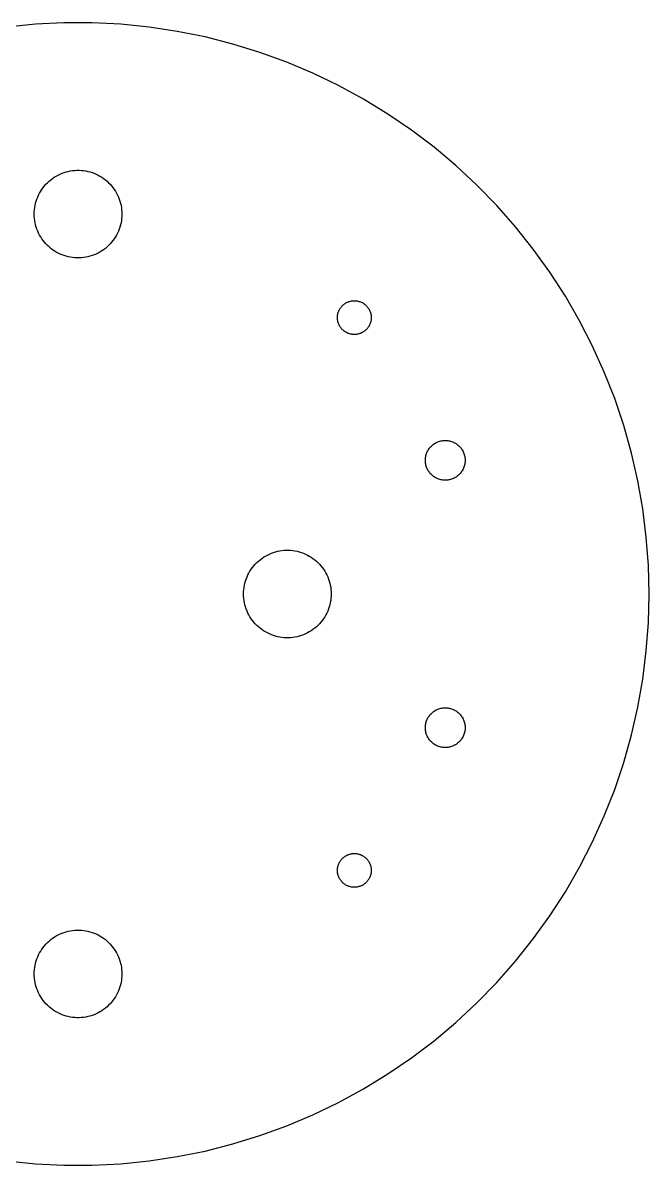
# Model space of a CAD drawing. Header units: metres. Extents: x -47.7 to 47.7, y -47.7 to 47.7.
# Drawn here: x -4.6 to 47.7, y -47.7 to 47.7 of the extents above; entities that cross this region are included whole.
import ezdxf

# ---------------------------------------------------------------- set-up
doc = ezdxf.new("R2010")
doc.units = ezdxf.units.M

msp = doc.modelspace()

# ---------------------------------------------------------------- linework, layer by layer
for p, q in [((-1.19037, 47.7327), (-3.56818, 47.614)), ((1.19037, 47.7327), (-1.19037, 47.7327)), ((3.56818, 47.614), (1.19037, 47.7327)), ((-3.56818, 47.614), (-5.93709, 47.377)), ((5.93709, 47.377), (3.56818, 47.614)), ((8.29126, 47.0221), (5.93709, 47.377)), ((10.6248, 46.5504), (8.29126, 47.0221)), ((12.932, 45.9629), (10.6248, 46.5504)), ((15.2069, 45.2612), (12.932, 45.9629)), ((17.4441, 44.4469), (15.2069, 45.2612)), ((19.6379, 43.5222), (17.4441, 44.4469)), ((21.7829, 42.4892), (19.6379, 43.5222)), ((23.8737, 41.3506), (21.7829, 42.4892)), ((25.9052, 40.1092), (23.8737, 41.3506)), ((27.8723, 38.768), (25.9052, 40.1092)), ((29.7701, 37.3305), (27.8723, 38.768)), ((31.5939, 35.8002), (29.7701, 37.3305)), ((-0.815063, 35.3206), (-0.635803, 35.3569)), ((-0.635803, 35.3569), (-0.455521, 35.384)), ((-0.455521, 35.384), (-0.273575, 35.4022)), ((-0.273575, 35.4022), (-0.091248, 35.4113)), ((-0.091248, 35.4113), (0.091248, 35.4113)), ((0.091248, 35.4113), (0.273575, 35.4022)), ((0.273575, 35.4022), (0.455521, 35.384)), ((0.455521, 35.384), (0.635803, 35.3569)), ((0.635803, 35.3569), (0.815063, 35.3206)), ((33.3391, 34.1809), (31.5939, 35.8002)), ((-2.68477, 34.2411), (-2.55728, 34.3718)), ((-2.55728, 34.3718), (-2.42342, 34.496)), ((-2.42342, 34.496), (-2.28339, 34.6135)), ((-2.28339, 34.6135), (-2.13799, 34.7237)), ((-2.13799, 34.7237), (-1.98706, 34.8266)), ((-1.98706, 34.8266), (-1.83133, 34.9217)), ((-1.83133, 34.9217), (-1.67091, 35.0091)), ((-1.67091, 35.0091), (-1.50623, 35.0884)), ((-1.50623, 35.0884), (-1.3381, 35.1593)), ((-1.3381, 35.1593), (-1.16643, 35.2217)), ((-1.16643, 35.2217), (-0.991837, 35.2756)), ((-0.991837, 35.2756), (-0.815063, 35.3206)), ((0.815063, 35.3206), (0.991837, 35.2756)), ((0.991837, 35.2756), (1.16643, 35.2217)), ((1.16643, 35.2217), (1.3381, 35.1593)), ((1.3381, 35.1593), (1.50623, 35.0884)), ((1.50623, 35.0884), (1.67091, 35.0091)), ((1.67091, 35.0091), (1.83133, 34.9217)), ((1.83133, 34.9217), (1.98706, 34.8266)), ((1.98706, 34.8266), (2.13799, 34.7237)), ((2.13799, 34.7237), (2.28339, 34.6135)), ((2.28339, 34.6135), (2.42342, 34.496)), ((2.42342, 34.496), (2.55728, 34.3718)), ((2.55728, 34.3718), (2.68477, 34.2411)), ((-3.2998, 33.339), (-3.21642, 33.5017)), ((-3.21642, 33.5017), (-3.12515, 33.6597)), ((-3.12515, 33.6597), (-3.02606, 33.8132)), ((-3.02606, 33.8132), (-2.91943, 33.9615)), ((-2.91943, 33.9615), (-2.80571, 34.1041)), ((-2.80571, 34.1041), (-2.68477, 34.2411)), ((2.68477, 34.2411), (2.80571, 34.1041)), ((2.80571, 34.1041), (2.91943, 33.9615)), ((2.91943, 33.9615), (3.02606, 33.8132)), ((3.02606, 33.8132), (3.12515, 33.6597)), ((3.12515, 33.6597), (3.21642, 33.5017)), ((3.21642, 33.5017), (3.2998, 33.339)), ((35.0014, 32.4766), (33.3391, 34.1809)), ((-3.62155, 32.296), (-3.58989, 32.4755)), ((-3.58989, 32.4755), (-3.54918, 32.6539)), ((-3.54918, 32.6539), (-3.4998, 32.8294)), ((-3.4998, 32.8294), (-3.44154, 33.0027)), ((-3.44154, 33.0027), (-3.37486, 33.1727)), ((-3.37486, 33.1727), (-3.2998, 33.339)), ((3.2998, 33.339), (3.37486, 33.1727)), ((3.37486, 33.1727), (3.44154, 33.0027)), ((3.44154, 33.0027), (3.4998, 32.8294)), ((3.4998, 32.8294), (3.54918, 32.6539)), ((3.54918, 32.6539), (3.58989, 32.4755)), ((3.58989, 32.4755), (3.62155, 32.296)), ((36.5767, 30.6915), (35.0014, 32.4766)), ((-3.66246, 31.75), (-3.6579, 31.9328)), ((-3.6579, 31.5672), (-3.66246, 31.75)), ((-3.6579, 31.9328), (-3.64427, 32.1145)), ((-3.64427, 31.3855), (-3.6579, 31.5672)), ((-3.64427, 32.1145), (-3.62155, 32.296)), ((3.62155, 32.296), (3.64427, 32.1145)), ((3.64427, 32.1145), (3.6579, 31.9328)), ((3.6579, 31.5672), (3.64427, 31.3855)), ((3.6579, 31.9328), (3.66246, 31.75)), ((3.66246, 31.75), (3.6579, 31.5672)), ((-3.62155, 31.204), (-3.64427, 31.3855)), ((-3.58989, 31.0245), (-3.62155, 31.204)), ((-3.54918, 30.8461), (-3.58989, 31.0245)), ((-3.49977, 30.6705), (-3.54918, 30.8461)), ((-3.44157, 30.4973), (-3.49977, 30.6705)), ((3.49977, 30.6705), (3.44157, 30.4973)), ((3.54918, 30.8461), (3.49977, 30.6705)), ((3.58989, 31.0245), (3.54918, 30.8461)), ((3.62155, 31.204), (3.58989, 31.0245)), ((3.64427, 31.3855), (3.62155, 31.204)), ((38.0611, 28.8302), (36.5767, 30.6915)), ((-3.37486, 30.3273), (-3.44157, 30.4973)), ((-3.2998, 30.161), (-3.37486, 30.3273)), ((-3.21642, 29.9983), (-3.2998, 30.161)), ((-3.12515, 29.8403), (-3.21642, 29.9983)), ((-3.02606, 29.6868), (-3.12515, 29.8403)), ((-2.91943, 29.5385), (-3.02606, 29.6868)), ((3.02606, 29.6868), (2.91943, 29.5385)), ((3.12515, 29.8403), (3.02606, 29.6868)), ((3.21642, 29.9983), (3.12515, 29.8403)), ((3.2998, 30.161), (3.21642, 29.9983)), ((3.37486, 30.3273), (3.2998, 30.161)), ((3.44157, 30.4973), (3.37486, 30.3273)), ((-2.80571, 29.3959), (-2.91943, 29.5385)), ((-2.68477, 29.2589), (-2.80571, 29.3959)), ((-2.55728, 29.1282), (-2.68477, 29.2589)), ((-2.42342, 29.004), (-2.55728, 29.1282)), ((-2.28339, 28.8865), (-2.42342, 29.004)), ((-2.13799, 28.7763), (-2.28339, 28.8865)), ((-1.98706, 28.6734), (-2.13799, 28.7763)), ((-1.83121, 28.5782), (-1.98706, 28.6734)), ((1.98706, 28.6734), (1.83121, 28.5782)), ((2.13799, 28.7763), (1.98706, 28.6734)), ((2.28339, 28.8865), (2.13799, 28.7763)), ((2.42342, 29.004), (2.28339, 28.8865)), ((2.55728, 29.1282), (2.42342, 29.004)), ((2.68477, 29.2589), (2.55728, 29.1282)), ((2.80571, 29.3959), (2.68477, 29.2589)), ((2.91943, 29.5385), (2.80571, 29.3959)), ((39.4509, 26.8971), (38.0611, 28.8302)), ((-1.67105, 28.491), (-1.83121, 28.5782)), ((-1.50623, 28.4116), (-1.67105, 28.491)), ((-1.3381, 28.3407), (-1.50623, 28.4116)), ((-1.16643, 28.2782), (-1.3381, 28.3407)), ((-0.991837, 28.2244), (-1.16643, 28.2782)), ((-0.815063, 28.1794), (-0.991837, 28.2244)), ((-0.635803, 28.1431), (-0.815063, 28.1794)), ((-0.455521, 28.116), (-0.635803, 28.1431)), ((-0.273575, 28.0978), (-0.455521, 28.116)), ((-0.091248, 28.0887), (-0.273575, 28.0978)), ((0.091248, 28.0887), (-0.091248, 28.0887)), ((0.273575, 28.0978), (0.091248, 28.0887)), ((0.455521, 28.116), (0.273575, 28.0978)), ((0.635803, 28.1431), (0.455521, 28.116)), ((0.815063, 28.1794), (0.635803, 28.1431)), ((0.991837, 28.2244), (0.815063, 28.1794)), ((1.16643, 28.2782), (0.991837, 28.2244)), ((1.3381, 28.3407), (1.16643, 28.2782)), ((1.50623, 28.4116), (1.3381, 28.3407)), ((1.67105, 28.491), (1.50623, 28.4116)), ((1.83121, 28.5782), (1.67105, 28.491)), ((40.7425, 24.8972), (39.4509, 26.8971)), ((41.9329, 22.8354), (40.7425, 24.8972)), ((21.8936, 23.8353), (21.9318, 23.8946)), ((21.9318, 23.8946), (21.9727, 23.9515)), ((21.9727, 23.9515), (22.0168, 24.0068)), ((22.0168, 24.0068), (22.0634, 24.0596)), ((22.0634, 24.0596), (22.1125, 24.1099)), ((22.1125, 24.1099), (22.1642, 24.1579)), ((22.1642, 24.1579), (22.2182, 24.2032)), ((22.2182, 24.2032), (22.2741, 24.2455)), ((22.2741, 24.2455), (22.3326, 24.2854)), ((22.3326, 24.2854), (22.3926, 24.3221)), ((22.3926, 24.3221), (22.4545, 24.3558)), ((22.4545, 24.3558), (22.5177, 24.3862)), ((22.5177, 24.3862), (22.5827, 24.4136)), ((22.5827, 24.4136), (22.649, 24.4377)), ((22.649, 24.4377), (22.7164, 24.4585)), ((22.7164, 24.4585), (22.7843, 24.4758)), ((22.7843, 24.4758), (22.8537, 24.4899)), ((22.8537, 24.4899), (22.9231, 24.5003)), ((22.9231, 24.5003), (22.9934, 24.5074)), ((22.9934, 24.5074), (23.0636, 24.5108)), ((23.0636, 24.5108), (23.134, 24.5108)), ((23.134, 24.5108), (23.2042, 24.5074)), ((23.2042, 24.5074), (23.2746, 24.5003)), ((23.2746, 24.5003), (23.3439, 24.4899)), ((23.3439, 24.4899), (23.4133, 24.4758)), ((23.4133, 24.4758), (23.4814, 24.4585)), ((23.4814, 24.4585), (23.5485, 24.4378)), ((23.5485, 24.4378), (23.615, 24.4136)), ((23.615, 24.4136), (23.6798, 24.3863)), ((23.6798, 24.3863), (23.7431, 24.3558)), ((23.7431, 24.3558), (23.805, 24.3221)), ((23.805, 24.3221), (23.8651, 24.2853)), ((23.8651, 24.2853), (23.9232, 24.2457)), ((23.9232, 24.2457), (23.9795, 24.2031)), ((23.9795, 24.2031), (24.0334, 24.1578)), ((24.0334, 24.1578), (24.0851, 24.11)), ((24.0851, 24.11), (24.1342, 24.0596)), ((24.1342, 24.0596), (24.1808, 24.0068)), ((24.1808, 24.0068), (24.2249, 23.9515)), ((24.2249, 23.9515), (24.2658, 23.8946)), ((24.2658, 23.8946), (24.3041, 23.8353)), ((21.6864, 23.0988), (21.6881, 23.1695)), ((21.6881, 23.0282), (21.6864, 23.0988)), ((21.6881, 23.1695), (21.6933, 23.2393)), ((21.6933, 22.9584), (21.6881, 23.0282)), ((21.6933, 23.2393), (21.7021, 23.3095)), ((21.7021, 22.8882), (21.6933, 22.9584)), ((21.7021, 23.3095), (21.7143, 23.3785)), ((21.7143, 23.3785), (21.7301, 23.4476)), ((21.7301, 23.4476), (21.7491, 23.515)), ((21.7491, 23.515), (21.7715, 23.5819)), ((21.7715, 23.5819), (21.7972, 23.6474)), ((21.7972, 23.6474), (21.8262, 23.7117)), ((21.8262, 23.7117), (21.8584, 23.7744)), ((21.8584, 23.7744), (21.8936, 23.8353)), ((24.3041, 23.8353), (24.3392, 23.7744)), ((24.3392, 23.7744), (24.3714, 23.7117)), ((24.3714, 23.7117), (24.4005, 23.6473)), ((24.4005, 23.6473), (24.4261, 23.5819)), ((24.4261, 23.5819), (24.4485, 23.5152)), ((24.4485, 23.5152), (24.4676, 23.4476)), ((24.4676, 23.4476), (24.4833, 23.3785)), ((24.4833, 23.3785), (24.4955, 23.3094)), ((24.4955, 23.3094), (24.5043, 23.2393)), ((24.5043, 22.9583), (24.4955, 22.8882)), ((24.5043, 23.2393), (24.5095, 23.1694)), ((24.5095, 23.0282), (24.5043, 22.9583)), ((24.5095, 23.1694), (24.5113, 23.0988)), ((24.5113, 23.0988), (24.5095, 23.0282)), ((21.7143, 22.8192), (21.7021, 22.8882)), ((21.7301, 22.75), (21.7143, 22.8192)), ((21.7491, 22.6826), (21.7301, 22.75)), ((21.7715, 22.6157), (21.7491, 22.6826)), ((21.7973, 22.5501), (21.7715, 22.6157)), ((21.8262, 22.486), (21.7973, 22.5501)), ((21.8584, 22.4232), (21.8262, 22.486)), ((21.8936, 22.3623), (21.8584, 22.4232)), ((21.9318, 22.3031), (21.8936, 22.3623)), ((21.9727, 22.2462), (21.9318, 22.3031)), ((22.0168, 22.1908), (21.9727, 22.2462)), ((22.0634, 22.1381), (22.0168, 22.1908)), ((22.1125, 22.0877), (22.0634, 22.1381)), ((22.1642, 22.0398), (22.1125, 22.0877)), ((22.2183, 21.9944), (22.1642, 22.0398)), ((22.2741, 21.9521), (22.2183, 21.9944)), ((23.9797, 21.9946), (23.9232, 21.9519)), ((24.0333, 22.0397), (23.9797, 21.9946)), ((24.0851, 22.0877), (24.0333, 22.0397)), ((24.1342, 22.1381), (24.0851, 22.0877)), ((24.1808, 22.1908), (24.1342, 22.1381)), ((24.2249, 22.2462), (24.1808, 22.1908)), ((24.2658, 22.3031), (24.2249, 22.2462)), ((24.3041, 22.3623), (24.2658, 22.3031)), ((24.3392, 22.4232), (24.3041, 22.3623)), ((24.3714, 22.486), (24.3392, 22.4232)), ((24.4004, 22.5502), (24.3714, 22.486)), ((24.4261, 22.6158), (24.4004, 22.5502)), ((24.4485, 22.6824), (24.4261, 22.6158)), ((24.4675, 22.75), (24.4485, 22.6824)), ((24.4833, 22.8192), (24.4675, 22.75)), ((24.4955, 22.8882), (24.4833, 22.8192)), ((43.019, 20.7169), (41.9329, 22.8354)), ((22.3326, 21.9122), (22.2741, 21.9521)), ((22.3926, 21.8755), (22.3326, 21.9122)), ((22.4545, 21.8419), (22.3926, 21.8755)), ((22.5177, 21.8114), (22.4545, 21.8419)), ((22.5827, 21.784), (22.5177, 21.8114)), ((22.649, 21.7599), (22.5827, 21.784)), ((22.7164, 21.7391), (22.649, 21.7599)), ((22.7843, 21.7218), (22.7164, 21.7391)), ((22.8538, 21.7077), (22.7843, 21.7218)), ((22.923, 21.6973), (22.8538, 21.7077)), ((22.9934, 21.6903), (22.923, 21.6973)), ((23.0637, 21.6868), (22.9934, 21.6903)), ((23.134, 21.6868), (23.0637, 21.6868)), ((23.2043, 21.6903), (23.134, 21.6868)), ((23.2746, 21.6973), (23.2043, 21.6903)), ((23.3438, 21.7077), (23.2746, 21.6973)), ((23.4133, 21.7218), (23.3438, 21.7077)), ((23.4814, 21.7391), (23.4133, 21.7218)), ((23.5485, 21.7598), (23.4814, 21.7391)), ((23.615, 21.784), (23.5485, 21.7598)), ((23.6798, 21.8114), (23.615, 21.784)), ((23.7431, 21.8419), (23.6798, 21.8114)), ((23.805, 21.8755), (23.7431, 21.8419)), ((23.8651, 21.9123), (23.805, 21.8755)), ((23.9232, 21.9519), (23.8651, 21.9123)), ((43.9982, 18.5468), (43.019, 20.7169)), ((44.868, 16.3306), (43.9982, 18.5468)), ((45.6262, 14.0738), (44.868, 16.3306)), ((46.271, 11.782), (45.6262, 14.0738)), ((29.5358, 12.3628), (29.5965, 12.4191)), ((29.5965, 12.4191), (29.6602, 12.4725)), ((29.6602, 12.4725), (29.726, 12.5223)), ((29.726, 12.5223), (29.7948, 12.5693)), ((29.7948, 12.5693), (29.8654, 12.6124)), ((29.8654, 12.6124), (29.9381, 12.652)), ((29.9381, 12.652), (30.0129, 12.688)), ((30.0129, 12.688), (30.0891, 12.7201)), ((30.0891, 12.7201), (30.1671, 12.7486)), ((30.1671, 12.7486), (30.2464, 12.773)), ((30.2464, 12.773), (30.3266, 12.7934)), ((30.3266, 12.7934), (30.4081, 12.8099)), ((30.4081, 12.8099), (30.4898, 12.8222)), ((30.4898, 12.8222), (30.5725, 12.8305)), ((30.5725, 12.8305), (30.6552, 12.8346)), ((30.6552, 12.8346), (30.738, 12.8346)), ((30.738, 12.8346), (30.8207, 12.8305)), ((30.8207, 12.8305), (30.9034, 12.8222)), ((30.9034, 12.8222), (30.9851, 12.8099)), ((30.9851, 12.8099), (31.0667, 12.7934)), ((31.0667, 12.7934), (31.1468, 12.773)), ((31.1468, 12.773), (31.2261, 12.7486)), ((31.2261, 12.7486), (31.3042, 12.7201)), ((31.3042, 12.7201), (31.3804, 12.688)), ((31.3804, 12.688), (31.455, 12.6521)), ((31.455, 12.6521), (31.5278, 12.6124)), ((31.5278, 12.6124), (31.5984, 12.5693)), ((31.5984, 12.5693), (31.6673, 12.5223)), ((31.6673, 12.5223), (31.733, 12.4725)), ((31.733, 12.4725), (31.7967, 12.4191)), ((31.7967, 12.4191), (31.8574, 12.3628)), ((29.0527, 11.4205), (29.0671, 11.5019)), ((29.0671, 11.5019), (29.0856, 11.583)), ((29.0856, 11.583), (29.108, 11.6626)), ((29.108, 11.6626), (29.1344, 11.7413)), ((29.1344, 11.7413), (29.1647, 11.8183)), ((29.1647, 11.8183), (29.1988, 11.894)), ((29.1988, 11.894), (29.2366, 11.9678)), ((29.2366, 11.9678), (29.278, 12.0395)), ((29.278, 12.0395), (29.323, 12.1092)), ((29.323, 12.1092), (29.3713, 12.1764)), ((29.3713, 12.1764), (29.4231, 12.2413)), ((29.4231, 12.2413), (29.478, 12.3034)), ((29.478, 12.3034), (29.5358, 12.3628)), ((31.8574, 12.3628), (31.9153, 12.3034)), ((31.9153, 12.3034), (31.9701, 12.2413)), ((31.9701, 12.2413), (32.0219, 12.1763)), ((32.0219, 12.1763), (32.0702, 12.1092)), ((32.0702, 12.1092), (32.1152, 12.0395)), ((32.1152, 12.0395), (32.1566, 11.9678)), ((32.1566, 11.9678), (32.1944, 11.894)), ((32.1944, 11.894), (32.2286, 11.8183)), ((32.2286, 11.8183), (32.2588, 11.7413)), ((32.2588, 11.7413), (32.2852, 11.6626)), ((32.2852, 11.6626), (32.3076, 11.5831)), ((32.3076, 11.5831), (32.3262, 11.5018)), ((32.3262, 11.5018), (32.3405, 11.4205)), ((46.8008, 9.46098), (46.271, 11.782)), ((29.0342, 11.1727), (29.0362, 11.2557)), ((29.0362, 11.0896), (29.0342, 11.1727)), ((29.0362, 11.2557), (29.0424, 11.338)), ((29.0424, 11.0073), (29.0362, 11.0896)), ((29.0424, 11.338), (29.0527, 11.4205)), ((29.0527, 10.9248), (29.0424, 11.0073)), ((29.0671, 10.8434), (29.0527, 10.9248)), ((29.0856, 10.7623), (29.0671, 10.8434)), ((29.108, 10.6827), (29.0856, 10.7623)), ((29.1344, 10.604), (29.108, 10.6827)), ((29.1647, 10.527), (29.1344, 10.604)), ((29.1988, 10.4513), (29.1647, 10.527)), ((32.2286, 10.527), (32.1944, 10.4513)), ((32.2588, 10.604), (32.2286, 10.527)), ((32.2852, 10.6827), (32.2588, 10.604)), ((32.3076, 10.7622), (32.2852, 10.6827)), ((32.3262, 10.8435), (32.3076, 10.7622)), ((32.3405, 10.9248), (32.3262, 10.8435)), ((32.3405, 11.4205), (32.3508, 11.338)), ((32.3508, 11.0073), (32.3405, 10.9248)), ((32.3508, 11.338), (32.357, 11.2558)), ((32.357, 11.0895), (32.3508, 11.0073)), ((32.357, 11.2558), (32.3591, 11.1727)), ((32.3591, 11.1727), (32.357, 11.0895)), ((29.2366, 10.3775), (29.1988, 10.4513)), ((29.2779, 10.3059), (29.2366, 10.3775)), ((29.3231, 10.236), (29.2779, 10.3059)), ((29.3713, 10.1689), (29.3231, 10.236)), ((29.4231, 10.104), (29.3713, 10.1689)), ((29.478, 10.0419), (29.4231, 10.104)), ((29.5358, 9.98254), (29.478, 10.0419)), ((29.5965, 9.92619), (29.5358, 9.98254)), ((29.6601, 9.87289), (29.5965, 9.92619)), ((29.7263, 9.82275), (29.6601, 9.87289)), ((29.7946, 9.77614), (29.7263, 9.82275)), ((29.8653, 9.73296), (29.7946, 9.77614)), ((29.9381, 9.6933), (29.8653, 9.73296)), ((30.0131, 9.65721), (29.9381, 9.6933)), ((30.0891, 9.62517), (30.0131, 9.65721)), ((30.1673, 9.59668), (30.0891, 9.62517)), ((30.2463, 9.57233), (30.1673, 9.59668)), ((30.3266, 9.55188), (30.2463, 9.57233)), ((30.4081, 9.5354), (30.3266, 9.55188)), ((31.0667, 9.55188), (30.9851, 9.5354)), ((31.147, 9.57233), (31.0667, 9.55188)), ((31.2259, 9.59668), (31.147, 9.57233)), ((31.3042, 9.62517), (31.2259, 9.59668)), ((31.3802, 9.65721), (31.3042, 9.62517)), ((31.4551, 9.6933), (31.3802, 9.65721)), ((31.5279, 9.73296), (31.4551, 9.6933)), ((31.5986, 9.77612), (31.5279, 9.73296)), ((31.667, 9.82275), (31.5986, 9.77612)), ((31.7332, 9.87289), (31.667, 9.82275)), ((31.7967, 9.92619), (31.7332, 9.87289)), ((31.8574, 9.98254), (31.7967, 9.92619)), ((31.9153, 10.0419), (31.8574, 9.98254)), ((31.9701, 10.104), (31.9153, 10.0419)), ((32.0219, 10.169), (31.9701, 10.104)), ((32.0701, 10.236), (32.0219, 10.169)), ((32.1153, 10.3059), (32.0701, 10.236)), ((32.1566, 10.3775), (32.1153, 10.3059)), ((32.1944, 10.4513), (32.1566, 10.3775)), ((30.4897, 9.5231), (30.4081, 9.5354)), ((30.5725, 9.51483), (30.4897, 9.5231)), ((30.6552, 9.51068), (30.5725, 9.51483)), ((30.738, 9.51068), (30.6552, 9.51068)), ((30.8208, 9.51483), (30.738, 9.51068)), ((30.9035, 9.5231), (30.8208, 9.51483)), ((30.9851, 9.5354), (30.9035, 9.5231)), ((47.2142, 7.11639), (46.8008, 9.46098)), ((47.5103, 4.7541), (47.2142, 7.11639)), ((47.6882, 2.38), (47.5103, 4.7541)), ((15.2166, 2.86351), (15.362, 2.97366)), ((15.362, 2.97366), (15.5129, 3.07657)), ((15.5129, 3.07657), (15.6688, 3.17181)), ((15.6688, 3.17181), (15.8289, 3.25902)), ((15.8289, 3.25902), (15.9938, 3.33839)), ((15.9938, 3.33839), (16.1619, 3.40927)), ((16.1619, 3.40927), (16.3336, 3.47174)), ((16.3336, 3.47174), (16.5081, 3.5256)), ((16.5081, 3.5256), (16.6849, 3.57062)), ((16.6849, 3.57062), (16.8642, 3.60686)), ((16.8642, 3.60686), (17.0445, 3.63402)), ((17.0445, 3.63402), (17.2264, 3.65222)), ((17.2264, 3.65222), (17.4087, 3.66133)), ((17.4087, 3.66133), (17.5913, 3.66133)), ((17.5913, 3.66133), (17.7736, 3.65222)), ((17.7736, 3.65222), (17.9555, 3.63402)), ((17.9555, 3.63402), (18.1358, 3.60686)), ((18.1358, 3.60686), (18.3151, 3.57062)), ((18.3151, 3.57062), (18.4918, 3.5256)), ((18.4918, 3.5256), (18.6664, 3.47174)), ((18.6664, 3.47174), (18.8381, 3.40927)), ((18.8381, 3.40927), (19.0062, 3.33839)), ((19.0062, 3.33839), (19.1711, 3.25902)), ((19.1711, 3.25902), (19.3312, 3.17181)), ((19.3312, 3.17181), (19.4871, 3.07657)), ((19.4871, 3.07657), (19.638, 2.97366)), ((19.638, 2.97366), (19.7834, 2.86351)), ((14.2836, 1.75165), (14.3748, 1.90971)), ((14.3748, 1.90971), (14.4739, 2.06316)), ((14.4739, 2.06316), (14.5806, 2.21147)), ((14.5806, 2.21147), (14.6943, 2.35408)), ((14.6943, 2.35408), (14.8152, 2.49112)), ((14.8152, 2.49112), (14.9427, 2.62183)), ((14.9427, 2.62183), (15.0766, 2.74602)), ((15.0766, 2.74602), (15.2166, 2.86351)), ((19.7834, 2.86351), (19.9234, 2.74602)), ((19.9234, 2.74602), (20.0573, 2.62183)), ((20.0573, 2.62183), (20.1848, 2.49112)), ((20.1848, 2.49112), (20.3057, 2.35408)), ((20.3057, 2.35408), (20.4194, 2.21147)), ((20.4194, 2.21147), (20.5261, 2.06316)), ((20.5261, 2.06316), (20.6252, 1.90971)), ((20.6252, 1.90971), (20.7164, 1.75165)), ((47.7475, 0), (47.6882, 2.38)), ((13.9508, 0.90387), (14.0002, 1.07938)), ((14.0002, 1.07938), (14.0584, 1.25275)), ((14.0584, 1.25275), (14.1251, 1.42267)), ((14.1251, 1.42267), (14.2002, 1.58904)), ((14.2002, 1.58904), (14.2836, 1.75165)), ((20.7164, 1.75165), (20.7998, 1.58902)), ((20.7998, 1.58902), (20.8749, 1.42267)), ((20.8749, 1.42267), (20.9415, 1.25275)), ((20.9415, 1.25275), (20.9998, 1.07938)), ((20.9998, 1.07938), (21.0492, 0.90387)), ((13.8375, 0), (13.8421, 0.18277)), ((13.8421, -0.18277), (13.8375, 0)), ((13.8421, 0.18277), (13.8557, 0.364517)), ((13.8557, 0.364517), (13.8784, 0.545959)), ((13.8784, 0.545959), (13.9101, 0.725525)), ((13.9101, 0.725525), (13.9508, 0.90387)), ((21.0492, 0.90387), (21.0899, 0.725525)), ((21.0899, 0.725525), (21.1216, 0.545959)), ((21.1216, 0.545959), (21.1443, 0.364517)), ((21.1443, 0.364517), (21.1579, 0.18277)), ((21.1579, 0.18277), (21.1625, 0)), ((21.1625, 0), (21.1579, -0.18277)), ((47.6882, -2.38), (47.7475, 0)), ((13.8557, -0.364517), (13.8421, -0.18277)), ((13.8784, -0.545959), (13.8557, -0.364517)), ((13.9101, -0.725525), (13.8784, -0.545959)), ((13.9508, -0.90387), (13.9101, -0.725525)), ((14.0002, -1.07938), (13.9508, -0.90387)), ((21.0492, -0.90387), (20.9998, -1.07938)), ((21.0899, -0.725525), (21.0492, -0.90387)), ((21.1216, -0.545959), (21.0899, -0.725525)), ((21.1443, -0.364517), (21.1216, -0.545959)), ((21.1579, -0.18277), (21.1443, -0.364517)), ((14.0584, -1.25275), (14.0002, -1.07938)), ((14.1251, -1.42267), (14.0584, -1.25275)), ((14.2002, -1.58904), (14.1251, -1.42267)), ((14.2836, -1.75165), (14.2002, -1.58904)), ((14.3748, -1.90971), (14.2836, -1.75165)), ((20.7164, -1.75165), (20.6252, -1.90971)), ((20.7998, -1.58902), (20.7164, -1.75165)), ((20.8749, -1.42267), (20.7998, -1.58902)), ((20.9415, -1.25275), (20.8749, -1.42267)), ((20.9998, -1.07938), (20.9415, -1.25275)), ((14.4739, -2.06316), (14.3748, -1.90971)), ((14.5806, -2.21147), (14.4739, -2.06316)), ((14.6943, -2.35408), (14.5806, -2.21147)), ((14.8152, -2.49112), (14.6943, -2.35408)), ((14.9427, -2.62183), (14.8152, -2.49112)), ((15.0766, -2.74602), (14.9427, -2.62183)), ((15.2166, -2.86351), (15.0766, -2.74602)), ((15.362, -2.97366), (15.2166, -2.86351)), ((19.7834, -2.86351), (19.638, -2.97366)), ((19.9234, -2.74602), (19.7834, -2.86351)), ((20.0573, -2.62183), (19.9234, -2.74602)), ((20.1848, -2.49112), (20.0573, -2.62183)), ((20.3057, -2.35408), (20.1848, -2.49112)), ((20.4194, -2.21147), (20.3057, -2.35408)), ((20.5261, -2.06316), (20.4194, -2.21147)), ((20.6252, -1.90971), (20.5261, -2.06316)), ((47.5103, -4.7541), (47.6882, -2.38)), ((15.5129, -3.07657), (15.362, -2.97366)), ((15.6688, -3.17181), (15.5129, -3.07657)), ((15.8289, -3.25902), (15.6688, -3.17181)), ((15.9938, -3.33839), (15.8289, -3.25902)), ((16.1619, -3.40927), (15.9938, -3.33839)), ((16.3336, -3.47174), (16.1619, -3.40927)), ((16.5081, -3.5256), (16.3336, -3.47174)), ((16.6849, -3.57062), (16.5081, -3.5256)), ((16.8642, -3.60686), (16.6849, -3.57062)), ((17.0445, -3.63402), (16.8642, -3.60686)), ((17.2264, -3.65222), (17.0445, -3.63402)), ((17.4087, -3.66133), (17.2264, -3.65222)), ((17.5913, -3.66133), (17.4087, -3.66133)), ((17.7736, -3.65222), (17.5913, -3.66133)), ((17.9555, -3.63402), (17.7736, -3.65222)), ((18.1358, -3.60686), (17.9555, -3.63402)), ((18.3151, -3.57062), (18.1358, -3.60686)), ((18.4918, -3.5256), (18.3151, -3.57062)), ((18.6664, -3.47174), (18.4918, -3.5256)), ((18.8381, -3.40927), (18.6664, -3.47174)), ((19.0062, -3.33839), (18.8381, -3.40927)), ((19.1711, -3.25902), (19.0062, -3.33839)), ((19.3312, -3.17181), (19.1711, -3.25902)), ((19.4871, -3.07657), (19.3312, -3.17181)), ((19.638, -2.97366), (19.4871, -3.07657)), ((47.2142, -7.11639), (47.5103, -4.7541)), ((46.8008, -9.46098), (47.2142, -7.11639)), ((30.3266, -9.55188), (30.4081, -9.5354)), ((30.4081, -9.5354), (30.4897, -9.5231)), ((30.4897, -9.5231), (30.5725, -9.51483)), ((30.5725, -9.51483), (30.6552, -9.51068)), ((30.6552, -9.51068), (30.738, -9.51068)), ((30.738, -9.51068), (30.8208, -9.51483)), ((30.8208, -9.51483), (30.9035, -9.5231)), ((30.9035, -9.5231), (30.9851, -9.5354)), ((30.9851, -9.5354), (31.0667, -9.55188)), ((46.271, -11.782), (46.8008, -9.46098)), ((29.1647, -10.527), (29.1988, -10.4513)), ((29.1988, -10.4513), (29.2366, -10.3775)), ((29.2366, -10.3775), (29.2779, -10.3059)), ((29.2779, -10.3059), (29.3231, -10.236)), ((29.3231, -10.236), (29.3713, -10.1689)), ((29.3713, -10.1689), (29.4231, -10.104)), ((29.4231, -10.104), (29.478, -10.0419)), ((29.478, -10.0419), (29.5358, -9.98254)), ((29.5358, -9.98254), (29.5965, -9.92619)), ((29.5965, -9.92619), (29.6601, -9.87289)), ((29.6601, -9.87289), (29.7263, -9.82275)), ((29.7263, -9.82275), (29.7946, -9.77614)), ((29.7946, -9.77614), (29.8653, -9.73296)), ((29.8653, -9.73296), (29.9381, -9.6933)), ((29.9381, -9.6933), (30.0131, -9.65721)), ((30.0131, -9.65721), (30.0891, -9.62517)), ((30.0891, -9.62517), (30.1673, -9.59668)), ((30.1673, -9.59668), (30.2463, -9.57233)), ((30.2463, -9.57233), (30.3266, -9.55188)), ((31.0667, -9.55188), (31.147, -9.57233)), ((31.147, -9.57233), (31.2259, -9.59668)), ((31.2259, -9.59668), (31.3042, -9.62517)), ((31.3042, -9.62517), (31.3802, -9.65721)), ((31.3802, -9.65721), (31.4551, -9.6933)), ((31.4551, -9.6933), (31.5279, -9.73296)), ((31.5279, -9.73296), (31.5986, -9.77612)), ((31.5986, -9.77612), (31.667, -9.82275)), ((31.667, -9.82275), (31.7332, -9.87289)), ((31.7332, -9.87289), (31.7967, -9.92619)), ((31.7967, -9.92619), (31.8574, -9.98254)), ((31.8574, -9.98254), (31.9153, -10.0419)), ((31.9153, -10.0419), (31.9701, -10.104)), ((31.9701, -10.104), (32.0219, -10.169)), ((32.0219, -10.169), (32.0701, -10.236)), ((32.0701, -10.236), (32.1153, -10.3059)), ((32.1153, -10.3059), (32.1566, -10.3775)), ((32.1566, -10.3775), (32.1944, -10.4513)), ((32.1944, -10.4513), (32.2286, -10.527)), ((29.0342, -11.1727), (29.0362, -11.0896)), ((29.0362, -11.2557), (29.0342, -11.1727)), ((29.0362, -11.0896), (29.0424, -11.0073)), ((29.0424, -11.338), (29.0362, -11.2557)), ((29.0424, -11.0073), (29.0527, -10.9248)), ((29.0527, -11.4205), (29.0424, -11.338)), ((29.0527, -10.9248), (29.0671, -10.8434)), ((29.0671, -11.5019), (29.0527, -11.4205)), ((29.0671, -10.8434), (29.0856, -10.7623)), ((29.0856, -10.7623), (29.108, -10.6827)), ((29.108, -10.6827), (29.1344, -10.604)), ((29.1344, -10.604), (29.1647, -10.527)), ((32.2286, -10.527), (32.2588, -10.604)), ((32.2588, -10.604), (32.2852, -10.6827)), ((32.2852, -10.6827), (32.3076, -10.7622)), ((32.3076, -10.7622), (32.3262, -10.8435)), ((32.3262, -10.8435), (32.3405, -10.9248)), ((32.3405, -11.4205), (32.3262, -11.5018)), ((32.3405, -10.9248), (32.3508, -11.0073)), ((32.3508, -11.338), (32.3405, -11.4205)), ((32.3508, -11.0073), (32.357, -11.0895)), ((32.357, -11.2558), (32.3508, -11.338)), ((32.357, -11.0895), (32.3591, -11.1727)), ((32.3591, -11.1727), (32.357, -11.2558)), ((29.0856, -11.583), (29.0671, -11.5019)), ((29.108, -11.6626), (29.0856, -11.583)), ((29.1344, -11.7413), (29.108, -11.6626)), ((29.1647, -11.8183), (29.1344, -11.7413)), ((29.1988, -11.894), (29.1647, -11.8183)), ((29.2366, -11.9678), (29.1988, -11.894)), ((29.278, -12.0395), (29.2366, -11.9678)), ((29.323, -12.1092), (29.278, -12.0395)), ((29.3713, -12.1764), (29.323, -12.1092)), ((29.4231, -12.2413), (29.3713, -12.1764)), ((29.478, -12.3034), (29.4231, -12.2413)), ((29.5358, -12.3628), (29.478, -12.3034)), ((29.5965, -12.4191), (29.5358, -12.3628)), ((31.8574, -12.3628), (31.7967, -12.4191)), ((31.9153, -12.3034), (31.8574, -12.3628)), ((31.9701, -12.2413), (31.9153, -12.3034)), ((32.0219, -12.1763), (31.9701, -12.2413)), ((32.0702, -12.1092), (32.0219, -12.1763)), ((32.1152, -12.0395), (32.0702, -12.1092)), ((32.1566, -11.9678), (32.1152, -12.0395)), ((32.1944, -11.894), (32.1566, -11.9678)), ((32.2286, -11.8183), (32.1944, -11.894)), ((32.2588, -11.7413), (32.2286, -11.8183)), ((32.2852, -11.6626), (32.2588, -11.7413)), ((32.3076, -11.5831), (32.2852, -11.6626)), ((32.3262, -11.5018), (32.3076, -11.5831)), ((45.6262, -14.0738), (46.271, -11.782)), ((29.6602, -12.4725), (29.5965, -12.4191)), ((29.726, -12.5223), (29.6602, -12.4725)), ((29.7948, -12.5693), (29.726, -12.5223)), ((29.8654, -12.6124), (29.7948, -12.5693)), ((29.9381, -12.652), (29.8654, -12.6124)), ((30.0129, -12.688), (29.9381, -12.652)), ((30.0891, -12.7201), (30.0129, -12.688)), ((30.1671, -12.7486), (30.0891, -12.7201)), ((30.2464, -12.773), (30.1671, -12.7486)), ((30.3266, -12.7934), (30.2464, -12.773)), ((30.4081, -12.8099), (30.3266, -12.7934)), ((30.4898, -12.8222), (30.4081, -12.8099)), ((30.5725, -12.8305), (30.4898, -12.8222)), ((30.6552, -12.8346), (30.5725, -12.8305)), ((30.738, -12.8346), (30.6552, -12.8346)), ((30.8207, -12.8305), (30.738, -12.8346)), ((30.9034, -12.8222), (30.8207, -12.8305)), ((30.9851, -12.8099), (30.9034, -12.8222)), ((31.0667, -12.7934), (30.9851, -12.8099)), ((31.1468, -12.773), (31.0667, -12.7934)), ((31.2261, -12.7486), (31.1468, -12.773)), ((31.3042, -12.7201), (31.2261, -12.7486)), ((31.3804, -12.688), (31.3042, -12.7201)), ((31.455, -12.6521), (31.3804, -12.688)), ((31.5278, -12.6124), (31.455, -12.6521)), ((31.5984, -12.5693), (31.5278, -12.6124)), ((31.6673, -12.5223), (31.5984, -12.5693)), ((31.733, -12.4725), (31.6673, -12.5223)), ((31.7967, -12.4191), (31.733, -12.4725)), ((44.868, -16.3306), (45.6262, -14.0738)), ((43.9982, -18.5468), (44.868, -16.3306)), ((43.019, -20.7169), (43.9982, -18.5468)), ((41.9329, -22.8354), (43.019, -20.7169)), ((22.2183, -21.9944), (22.2741, -21.9521)), ((22.2741, -21.9521), (22.3326, -21.9122)), ((22.3326, -21.9122), (22.3926, -21.8755)), ((22.3926, -21.8755), (22.4545, -21.8419)), ((22.4545, -21.8419), (22.5177, -21.8114)), ((22.5177, -21.8114), (22.5827, -21.784)), ((22.5827, -21.784), (22.649, -21.7599)), ((22.649, -21.7599), (22.7164, -21.7391)), ((22.7164, -21.7391), (22.7843, -21.7218)), ((22.7843, -21.7218), (22.8538, -21.7077)), ((22.8538, -21.7077), (22.923, -21.6973)), ((22.923, -21.6973), (22.9934, -21.6903)), ((22.9934, -21.6903), (23.0637, -21.6868)), ((23.0637, -21.6868), (23.134, -21.6868)), ((23.134, -21.6868), (23.2043, -21.6903)), ((23.2043, -21.6903), (23.2746, -21.6973)), ((23.2746, -21.6973), (23.3438, -21.7077)), ((23.3438, -21.7077), (23.4133, -21.7218)), ((23.4133, -21.7218), (23.4814, -21.7391)), ((23.4814, -21.7391), (23.5485, -21.7598)), ((23.5485, -21.7598), (23.615, -21.784)), ((23.615, -21.784), (23.6798, -21.8114)), ((23.6798, -21.8114), (23.7431, -21.8419)), ((23.7431, -21.8419), (23.805, -21.8755)), ((23.805, -21.8755), (23.8651, -21.9123)), ((23.8651, -21.9123), (23.9232, -21.9519)), ((23.9232, -21.9519), (23.9797, -21.9946)), ((21.6933, -22.9584), (21.7021, -22.8882)), ((21.7021, -22.8882), (21.7143, -22.8192)), ((21.7143, -22.8192), (21.7301, -22.75)), ((21.7301, -22.75), (21.7491, -22.6826)), ((21.7491, -22.6826), (21.7715, -22.6157)), ((21.7715, -22.6157), (21.7973, -22.5501)), ((21.7973, -22.5501), (21.8262, -22.486)), ((21.8262, -22.486), (21.8584, -22.4232)), ((21.8584, -22.4232), (21.8936, -22.3623)), ((21.8936, -22.3623), (21.9318, -22.3031)), ((21.9318, -22.3031), (21.9727, -22.2462)), ((21.9727, -22.2462), (22.0168, -22.1908)), ((22.0168, -22.1908), (22.0634, -22.1381)), ((22.0634, -22.1381), (22.1125, -22.0877)), ((22.1125, -22.0877), (22.1642, -22.0398)), ((22.1642, -22.0398), (22.2183, -21.9944)), ((23.9797, -21.9946), (24.0333, -22.0397)), ((24.0333, -22.0397), (24.0851, -22.0877)), ((24.0851, -22.0877), (24.1342, -22.1381)), ((24.1342, -22.1381), (24.1808, -22.1908)), ((24.1808, -22.1908), (24.2249, -22.2462)), ((24.2249, -22.2462), (24.2658, -22.3031)), ((24.2658, -22.3031), (24.3041, -22.3623)), ((24.3041, -22.3623), (24.3392, -22.4232)), ((24.3392, -22.4232), (24.3714, -22.486)), ((24.3714, -22.486), (24.4004, -22.5502)), ((24.4004, -22.5502), (24.4261, -22.6158)), ((24.4261, -22.6158), (24.4485, -22.6824)), ((24.4485, -22.6824), (24.4675, -22.75)), ((24.4675, -22.75), (24.4833, -22.8192)), ((24.4833, -22.8192), (24.4955, -22.8882)), ((24.4955, -22.8882), (24.5043, -22.9583)), ((40.7425, -24.8972), (41.9329, -22.8354)), ((21.6864, -23.0988), (21.6881, -23.0282)), ((21.6881, -23.1695), (21.6864, -23.0988)), ((21.6881, -23.0282), (21.6933, -22.9584)), ((21.6933, -23.2393), (21.6881, -23.1695)), ((21.7021, -23.3095), (21.6933, -23.2393)), ((21.7143, -23.3785), (21.7021, -23.3095)), ((21.7301, -23.4476), (21.7143, -23.3785)), ((21.7491, -23.515), (21.7301, -23.4476)), ((21.7715, -23.5819), (21.7491, -23.515)), ((21.7972, -23.6474), (21.7715, -23.5819)), ((21.8262, -23.7117), (21.7972, -23.6474)), ((21.8584, -23.7744), (21.8262, -23.7117)), ((21.8936, -23.8353), (21.8584, -23.7744)), ((21.9318, -23.8946), (21.8936, -23.8353)), ((24.3041, -23.8353), (24.2658, -23.8946)), ((24.3392, -23.7744), (24.3041, -23.8353)), ((24.3714, -23.7117), (24.3392, -23.7744)), ((24.4005, -23.6473), (24.3714, -23.7117)), ((24.4261, -23.5819), (24.4005, -23.6473)), ((24.4485, -23.5152), (24.4261, -23.5819)), ((24.4676, -23.4476), (24.4485, -23.5152)), ((24.4833, -23.3785), (24.4676, -23.4476)), ((24.4955, -23.3094), (24.4833, -23.3785)), ((24.5043, -23.2393), (24.4955, -23.3094)), ((24.5043, -22.9583), (24.5095, -23.0282)), ((24.5095, -23.1694), (24.5043, -23.2393)), ((24.5095, -23.0282), (24.5113, -23.0988)), ((24.5113, -23.0988), (24.5095, -23.1694)), ((21.9727, -23.9515), (21.9318, -23.8946)), ((22.0168, -24.0068), (21.9727, -23.9515)), ((22.0634, -24.0596), (22.0168, -24.0068)), ((22.1125, -24.1099), (22.0634, -24.0596)), ((22.1642, -24.1579), (22.1125, -24.1099)), ((22.2182, -24.2032), (22.1642, -24.1579)), ((22.2741, -24.2455), (22.2182, -24.2032)), ((22.3326, -24.2854), (22.2741, -24.2455)), ((22.3926, -24.3221), (22.3326, -24.2854)), ((22.4545, -24.3558), (22.3926, -24.3221)), ((22.5177, -24.3862), (22.4545, -24.3558)), ((22.5827, -24.4136), (22.5177, -24.3862)), ((22.649, -24.4377), (22.5827, -24.4136)), ((22.7164, -24.4585), (22.649, -24.4377)), ((22.7843, -24.4758), (22.7164, -24.4585)), ((22.8537, -24.4899), (22.7843, -24.4758)), ((22.9231, -24.5003), (22.8537, -24.4899)), ((22.9934, -24.5074), (22.9231, -24.5003)), ((23.0636, -24.5108), (22.9934, -24.5074)), ((23.134, -24.5108), (23.0636, -24.5108)), ((23.2042, -24.5074), (23.134, -24.5108)), ((23.2746, -24.5003), (23.2042, -24.5074)), ((23.3439, -24.4899), (23.2746, -24.5003)), ((23.4133, -24.4758), (23.3439, -24.4899)), ((23.4814, -24.4585), (23.4133, -24.4758)), ((23.5485, -24.4378), (23.4814, -24.4585)), ((23.615, -24.4136), (23.5485, -24.4378)), ((23.6798, -24.3863), (23.615, -24.4136)), ((23.7431, -24.3558), (23.6798, -24.3863)), ((23.805, -24.3221), (23.7431, -24.3558)), ((23.8651, -24.2853), (23.805, -24.3221)), ((23.9232, -24.2457), (23.8651, -24.2853)), ((23.9795, -24.2031), (23.9232, -24.2457)), ((24.0334, -24.1578), (23.9795, -24.2031)), ((24.0851, -24.11), (24.0334, -24.1578)), ((24.1342, -24.0596), (24.0851, -24.11)), ((24.1808, -24.0068), (24.1342, -24.0596)), ((24.2249, -23.9515), (24.1808, -24.0068)), ((24.2658, -23.8946), (24.2249, -23.9515)), ((39.4509, -26.8971), (40.7425, -24.8972)), ((38.0611, -28.8302), (39.4509, -26.8971)), ((-1.98706, -28.6734), (-1.83121, -28.5782)), ((-1.83121, -28.5782), (-1.67105, -28.491)), ((-1.67105, -28.491), (-1.50623, -28.4116)), ((-1.50623, -28.4116), (-1.3381, -28.3407)), ((-1.3381, -28.3407), (-1.16643, -28.2782)), ((-1.16643, -28.2782), (-0.991837, -28.2244)), ((-0.991837, -28.2244), (-0.815063, -28.1794)), ((-0.815063, -28.1794), (-0.635803, -28.1431)), ((-0.635803, -28.1431), (-0.455521, -28.116)), ((-0.455521, -28.116), (-0.273575, -28.0978)), ((-0.273575, -28.0978), (-0.091248, -28.0887)), ((-0.091248, -28.0887), (0.091248, -28.0887)), ((0.091248, -28.0887), (0.273575, -28.0978)), ((0.273575, -28.0978), (0.455521, -28.116)), ((0.455521, -28.116), (0.635803, -28.1431)), ((0.635803, -28.1431), (0.815063, -28.1794)), ((0.815063, -28.1794), (0.991837, -28.2244)), ((0.991837, -28.2244), (1.16643, -28.2782)), ((1.16643, -28.2782), (1.3381, -28.3407)), ((1.3381, -28.3407), (1.50623, -28.4116)), ((1.50623, -28.4116), (1.67105, -28.491)), ((1.67105, -28.491), (1.83121, -28.5782)), ((1.83121, -28.5782), (1.98706, -28.6734)), ((-3.02606, -29.6868), (-2.91943, -29.5385)), ((-2.91943, -29.5385), (-2.80571, -29.3959)), ((-2.80571, -29.3959), (-2.68477, -29.2589)), ((-2.68477, -29.2589), (-2.55728, -29.1282)), ((-2.55728, -29.1282), (-2.42342, -29.004)), ((-2.42342, -29.004), (-2.28339, -28.8865)), ((-2.28339, -28.8865), (-2.13799, -28.7763)), ((-2.13799, -28.7763), (-1.98706, -28.6734)), ((1.98706, -28.6734), (2.13799, -28.7763)), ((2.13799, -28.7763), (2.28339, -28.8865)), ((2.28339, -28.8865), (2.42342, -29.004)), ((2.42342, -29.004), (2.55728, -29.1282)), ((2.55728, -29.1282), (2.68477, -29.2589)), ((2.68477, -29.2589), (2.80571, -29.3959)), ((2.80571, -29.3959), (2.91943, -29.5385)), ((2.91943, -29.5385), (3.02606, -29.6868)), ((36.5767, -30.6915), (38.0611, -28.8302)), ((-3.49977, -30.6705), (-3.44157, -30.4973)), ((-3.44157, -30.4973), (-3.37486, -30.3273)), ((-3.37486, -30.3273), (-3.2998, -30.161)), ((-3.2998, -30.161), (-3.21642, -29.9983)), ((-3.21642, -29.9983), (-3.12515, -29.8403)), ((-3.12515, -29.8403), (-3.02606, -29.6868)), ((3.02606, -29.6868), (3.12515, -29.8403)), ((3.12515, -29.8403), (3.21642, -29.9983)), ((3.21642, -29.9983), (3.2998, -30.161)), ((3.2998, -30.161), (3.37486, -30.3273)), ((3.37486, -30.3273), (3.44157, -30.4973)), ((3.44157, -30.4973), (3.49977, -30.6705)), ((-3.6579, -31.5672), (-3.64427, -31.3855)), ((-3.64427, -31.3855), (-3.62155, -31.204)), ((-3.62155, -31.204), (-3.58989, -31.0245)), ((-3.58989, -31.0245), (-3.54918, -30.8461)), ((-3.54918, -30.8461), (-3.49977, -30.6705)), ((3.49977, -30.6705), (3.54918, -30.8461)), ((3.54918, -30.8461), (3.58989, -31.0245)), ((3.58989, -31.0245), (3.62155, -31.204)), ((3.62155, -31.204), (3.64427, -31.3855)), ((3.64427, -31.3855), (3.6579, -31.5672)), ((35.0014, -32.4766), (36.5767, -30.6915)), ((-3.66246, -31.75), (-3.6579, -31.5672)), ((-3.6579, -31.9328), (-3.66246, -31.75)), ((-3.64427, -32.1145), (-3.6579, -31.9328)), ((-3.62155, -32.296), (-3.64427, -32.1145)), ((-3.58989, -32.4755), (-3.62155, -32.296)), ((3.62155, -32.296), (3.58989, -32.4755)), ((3.64427, -32.1145), (3.62155, -32.296)), ((3.6579, -31.9328), (3.64427, -32.1145)), ((3.6579, -31.5672), (3.66246, -31.75)), ((3.66246, -31.75), (3.6579, -31.9328)), ((-3.54918, -32.6539), (-3.58989, -32.4755)), ((-3.4998, -32.8294), (-3.54918, -32.6539)), ((-3.44154, -33.0027), (-3.4998, -32.8294)), ((-3.37486, -33.1727), (-3.44154, -33.0027)), ((-3.2998, -33.339), (-3.37486, -33.1727)), ((-3.21642, -33.5017), (-3.2998, -33.339)), ((3.2998, -33.339), (3.21642, -33.5017)), ((3.37486, -33.1727), (3.2998, -33.339)), ((3.44154, -33.0027), (3.37486, -33.1727)), ((3.4998, -32.8294), (3.44154, -33.0027)), ((3.54918, -32.6539), (3.4998, -32.8294)), ((3.58989, -32.4755), (3.54918, -32.6539)), ((33.3391, -34.1809), (35.0014, -32.4766)), ((-3.12515, -33.6597), (-3.21642, -33.5017)), ((-3.02606, -33.8132), (-3.12515, -33.6597)), ((-2.91943, -33.9615), (-3.02606, -33.8132)), ((-2.80571, -34.1041), (-2.91943, -33.9615)), ((-2.68477, -34.2411), (-2.80571, -34.1041)), ((-2.55728, -34.3718), (-2.68477, -34.2411)), ((2.68477, -34.2411), (2.55728, -34.3718)), ((2.80571, -34.1041), (2.68477, -34.2411)), ((2.91943, -33.9615), (2.80571, -34.1041)), ((3.02606, -33.8132), (2.91943, -33.9615)), ((3.12515, -33.6597), (3.02606, -33.8132)), ((3.21642, -33.5017), (3.12515, -33.6597)), ((31.5939, -35.8002), (33.3391, -34.1809)), ((-2.42342, -34.496), (-2.55728, -34.3718)), ((-2.28339, -34.6135), (-2.42342, -34.496)), ((-2.13799, -34.7237), (-2.28339, -34.6135)), ((-1.98706, -34.8266), (-2.13799, -34.7237)), ((-1.83133, -34.9217), (-1.98706, -34.8266)), ((-1.67091, -35.0091), (-1.83133, -34.9217)), ((-1.50623, -35.0884), (-1.67091, -35.0091)), ((-1.3381, -35.1593), (-1.50623, -35.0884)), ((-1.16643, -35.2217), (-1.3381, -35.1593)), ((-0.991837, -35.2756), (-1.16643, -35.2217)), ((-0.815063, -35.3206), (-0.991837, -35.2756)), ((-0.635803, -35.3569), (-0.815063, -35.3206)), ((0.815063, -35.3206), (0.635803, -35.3569)), ((0.991837, -35.2756), (0.815063, -35.3206)), ((1.16643, -35.2217), (0.991837, -35.2756)), ((1.3381, -35.1593), (1.16643, -35.2217)), ((1.50623, -35.0884), (1.3381, -35.1593)), ((1.67091, -35.0091), (1.50623, -35.0884)), ((1.83133, -34.9217), (1.67091, -35.0091)), ((1.98706, -34.8266), (1.83133, -34.9217)), ((2.13799, -34.7237), (1.98706, -34.8266)), ((2.28339, -34.6135), (2.13799, -34.7237)), ((2.42342, -34.496), (2.28339, -34.6135)), ((2.55728, -34.3718), (2.42342, -34.496)), ((-0.455521, -35.384), (-0.635803, -35.3569)), ((-0.273575, -35.4022), (-0.455521, -35.384)), ((-0.091248, -35.4113), (-0.273575, -35.4022)), ((0.091248, -35.4113), (-0.091248, -35.4113)), ((0.273575, -35.4022), (0.091248, -35.4113)), ((0.455521, -35.384), (0.273575, -35.4022)), ((0.635803, -35.3569), (0.455521, -35.384)), ((29.7701, -37.3305), (31.5939, -35.8002)), ((27.8723, -38.768), (29.7701, -37.3305)), ((25.9052, -40.1092), (27.8723, -38.768)), ((23.8737, -41.3506), (25.9052, -40.1092)), ((21.7829, -42.4892), (23.8737, -41.3506)), ((19.6379, -43.5222), (21.7829, -42.4892)), ((17.4441, -44.4469), (19.6379, -43.5222)), ((15.2069, -45.2612), (17.4441, -44.4469)), ((12.932, -45.9629), (15.2069, -45.2612)), ((8.29126, -47.0221), (10.6248, -46.5504)), ((10.6248, -46.5504), (12.932, -45.9629)), ((-5.93709, -47.377), (-3.56818, -47.614)), ((-3.56818, -47.614), (-1.19037, -47.7327)), ((-1.19037, -47.7327), (1.19037, -47.7327)), ((1.19037, -47.7327), (3.56818, -47.614)), ((3.56818, -47.614), (5.93709, -47.377)), ((5.93709, -47.377), (8.29126, -47.0221))]:
    msp.add_line(p, q)

doc.saveas('drawing.dxf')
